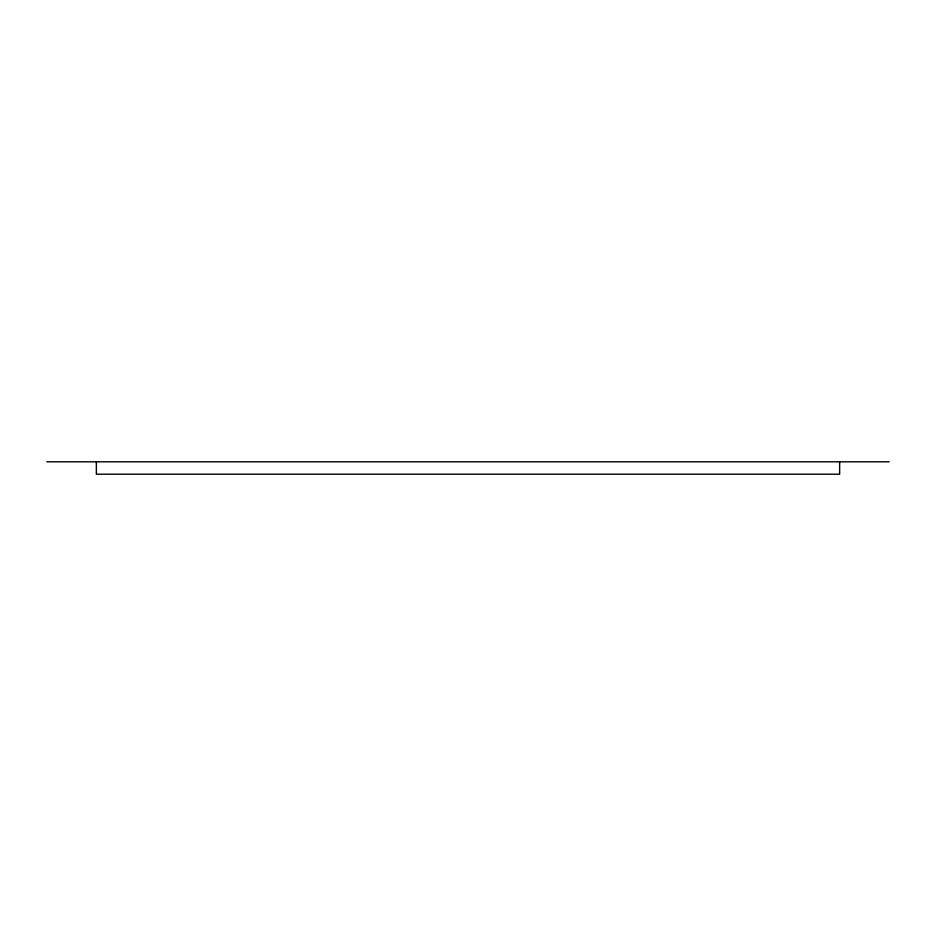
<?xml version="1.0" encoding="UTF-8"?>
<svg xmlns="http://www.w3.org/2000/svg" width="936" height="936" viewBox="0 0 936 936"><rect width="100%" height="100%" fill="white"/><g stroke="black" fill="none" stroke-linecap="round" stroke-linejoin="round"><path stroke-width="1.4" d="M46.8 461.811L889.2 461.811M839.65 461.811L839.65 474.189L96.349 474.189L96.349 461.811"/></g></svg>
